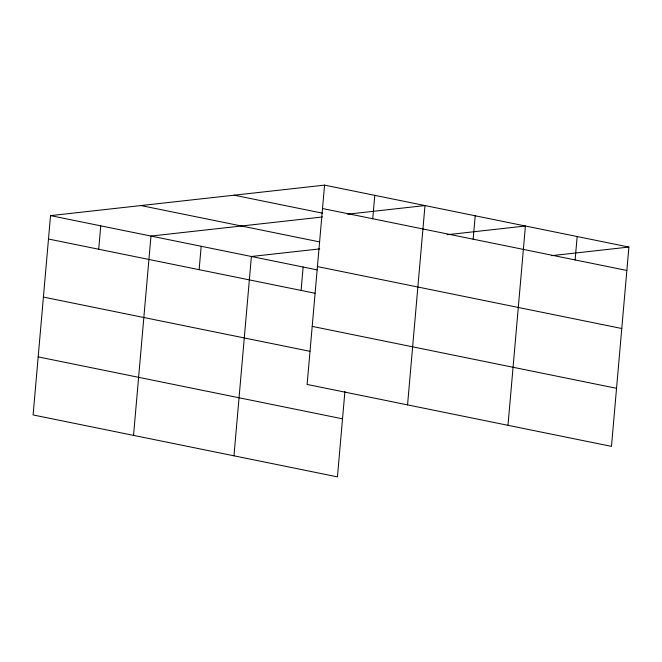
<?xml version="1.0" encoding="UTF-8"?>
<svg xmlns="http://www.w3.org/2000/svg" width="662" height="662" viewBox="0 0 662 662"><rect width="100%" height="100%" fill="white"/><g stroke="black" fill="none" stroke-linecap="round" stroke-linejoin="round"><path stroke-width="0.99" d="M324.562 185.128L307.118 384.44L611.465 446.378L628.9 247.058L324.562 185.128L50.535 215.622L33.1 414.942L337.438 476.872L344.919 391.449M98.704 249.243L100.756 225.841M133.534 435.373L150.969 236.061L322.543 216.97M199.138 269.682L201.19 246.281M233.967 455.812L251.403 256.5L319.729 248.895M301.094 290.428L303.138 267.026M372.731 218.75L374.775 195.348M407.552 404.879L424.987 205.568L347.624 214.174M473.156 239.181L475.208 215.787M507.986 425.318L525.421 226.007L447.057 234.729M575.112 259.934L577.165 236.533M551.537 255.673L628.9 247.058M322.51 208.53L626.856 270.46M234.133 195.191L322.51 213.181M140.965 205.559L319.738 241.936M317.429 266.579L621.775 328.509M50.535 215.622L317.073 269.864M48.492 239.023L315.021 293.258M312.199 326.391L616.537 388.321M43.411 297.072L309.948 351.315M38.181 356.884L342.519 418.823"/></g></svg>
